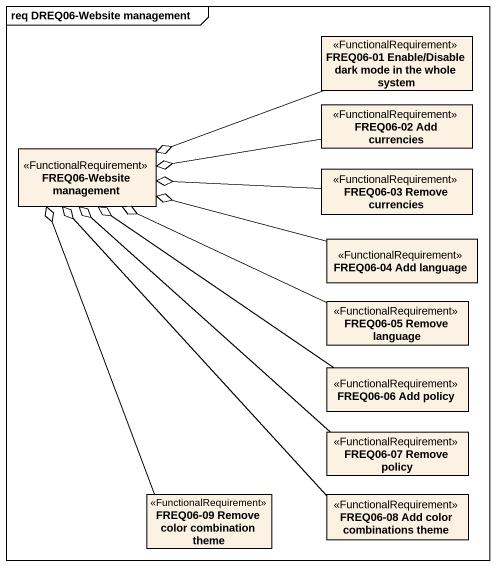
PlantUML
@startuml
mainframe req DREQ06-Website management
hide circle
hide empty members
class "FREQ06-01 Enable/Disable dark mode in the whole system" as FREQ06_01_Enable_Disable <<FunctionalRequirement>>
class "FREQ06-02 Add currencies" as FREQ06_02_Add_currencies <<FunctionalRequirement>>
class "FREQ06-Website management" as FREQ06_Website_management <<FunctionalRequirement>>
class "FREQ06-03 Remove currencies" as FREQ06_03_Remove_currencies <<FunctionalRequirement>>
class "FREQ06-04 Add language" as FREQ06_04_Add_language <<FunctionalRequirement>>
class "FREQ06-05 Remove language" as FREQ06_05_Remove_language <<FunctionalRequirement>>
class "FREQ06-06 Add policy" as FREQ06_06_Add_policy <<FunctionalRequirement>>
class "FREQ06-07 Remove policy" as FREQ06_07_Remove_policy <<FunctionalRequirement>>
class "FREQ06-09 Remove color combination theme" as FREQ06_09_Remove_color <<FunctionalRequirement>>
class "FREQ06-08 Add color combinations theme" as FREQ06_08_Add_color <<FunctionalRequirement>>
FREQ06_01_Enable_Disable -left-o FREQ06_Website_management
FREQ06_02_Add_currencies -left-o FREQ06_Website_management
FREQ06_03_Remove_currencies -left-o FREQ06_Website_management
FREQ06_04_Add_language -left-o FREQ06_Website_management
FREQ06_05_Remove_language -left-o FREQ06_Website_management
FREQ06_06_Add_policy -up-o FREQ06_Website_management
FREQ06_07_Remove_policy -up-o FREQ06_Website_management
FREQ06_09_Remove_color -up-o FREQ06_Website_management
FREQ06_08_Add_color -up-o FREQ06_Website_management
@enduml
